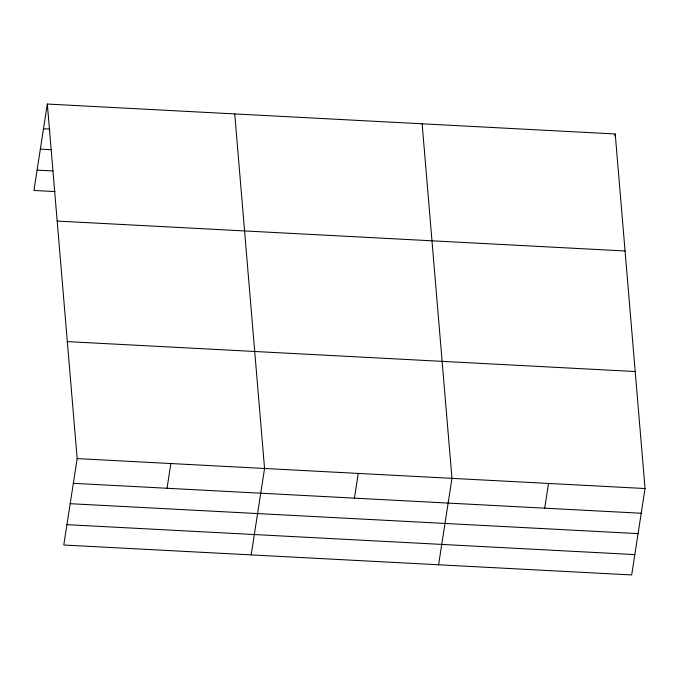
<?xml version="1.0" encoding="UTF-8"?>
<svg xmlns="http://www.w3.org/2000/svg" width="679" height="679" viewBox="0 0 679 679"><rect width="100%" height="100%" fill="white"/><g stroke="black" fill="none" stroke-linecap="round" stroke-linejoin="round"><path stroke-width="1.02" d="M47.326 104.048L77.168 458.605L63.784 545.025L631.674 574.952L645.05 488.532L615.216 133.975L47.326 104.048L33.95 190.468L55.007 191.571M167.034 488.269L170.862 463.545M251.188 554.904L264.564 468.485L234.73 113.919M354.438 498.148L358.266 473.424M438.592 564.775L451.968 478.364L422.134 123.799M544.685 508.172L548.513 483.448M614.894 136.038L615.216 133.975M43.498 128.772L49.822 129.103M40.35 149.134L50.874 149.686M37.099 170.106L52.894 170.938M57.172 221.057L625.062 250.975M67.314 341.605L635.204 371.532M77.168 458.605L645.05 488.532M73.34 483.329L641.222 513.256M70.183 503.691L638.073 533.618M66.941 524.663L634.823 554.59"/></g></svg>
